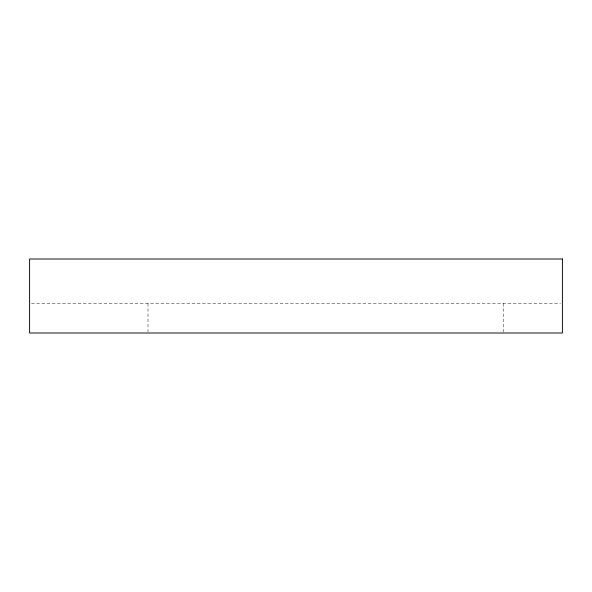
<?xml version="1.0" encoding="UTF-8"?>
<svg xmlns="http://www.w3.org/2000/svg" width="592" height="592" viewBox="0 0 592 592"><rect width="100%" height="100%" fill="white"/><g stroke="black" fill="none" stroke-linecap="round" stroke-linejoin="round"><path stroke-width="0.44" stroke-dasharray="2.96 2.22" d="M31.45 303.4L560.55 303.4M503.2 303.4L503.2 332.075M148 303.4L148 332.075"/><path stroke-width="0.89" d="M562.4 259L29.6 259L29.6 333L562.4 333L562.4 259"/></g></svg>
